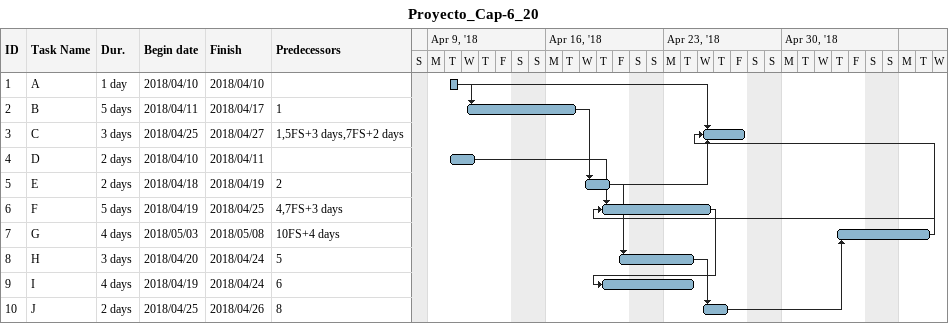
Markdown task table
Proyecto_Cap-6_20

| ID | Task | Duration | Start | Finish | Predecessors |
|---|---|---|---|---|---|
| 1 | A | 1d | 2018-04-10 | 2018-04-10 |  |
| 2 | B | 5d | 2018-04-11 | 2018-04-17 | 1 |
| 3 | C | 3d | 2018-04-25 | 2018-04-27 | 1, 5FS+3d, 7FS+2d |
| 4 | D | 2d | 2018-04-10 | 2018-04-11 |  |
| 5 | E | 2d | 2018-04-18 | 2018-04-19 | 2 |
| 6 | F | 5d | 2018-04-19 | 2018-04-25 | 4, 7FS+3d |
| 7 | G | 4d | 2018-05-03 | 2018-05-08 | 10FS+4d |
| 8 | H | 3d | 2018-04-20 | 2018-04-24 | 5 |
| 9 | I | 4d | 2018-04-19 | 2018-04-24 | 6 |
| 10 | J | 2d | 2018-04-25 | 2018-04-26 | 8 |
